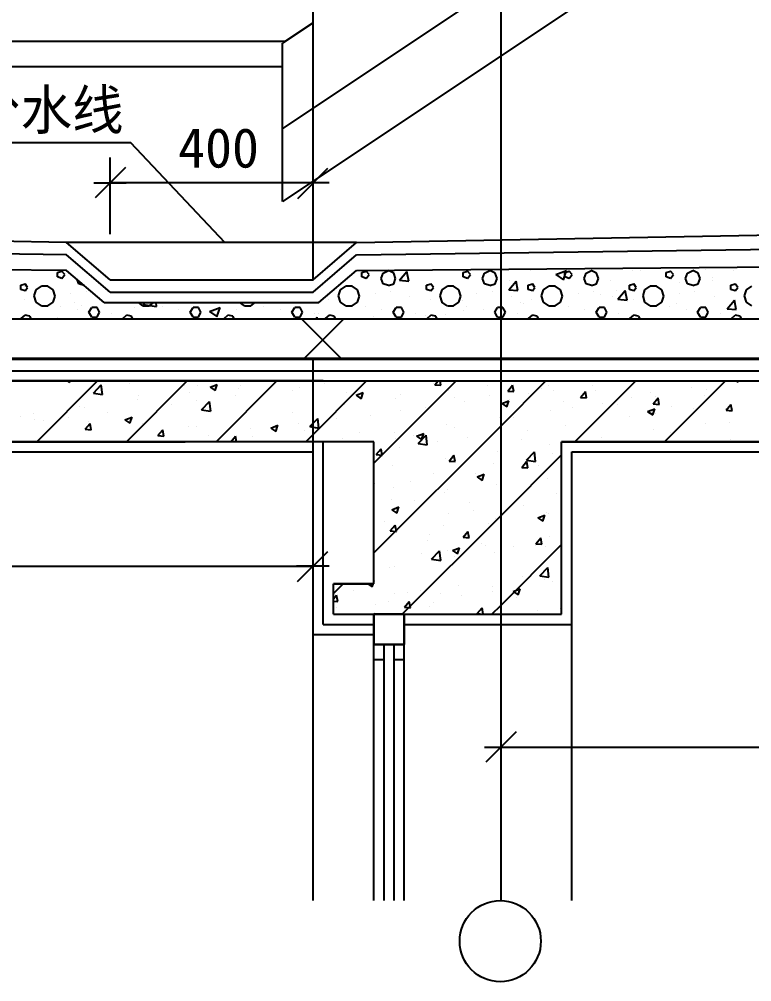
# Model space of a CAD drawing. Header units: metres. Extents: x 639 to 9791, y -512 to 5820.
# Drawn here: x 2097 to 3541, y 83 to 1980 of the extents above; entities that cross this region are included whole.
import ezdxf

# ---------------------------------------------------------------- set-up
doc = ezdxf.new("R2010")
doc.units = ezdxf.units.M
for name, color, linetype in [('PUB_DIM', 3, 'Continuous'), ('S_DOTE', 7, 'Continuous'), ('WQ', 7, 'Continuous')]:
    doc.layers.add(name, color=color, linetype=linetype)

# ---------------------------------------------------------------- blocks, each defined once
blk = doc.blocks.new('_DIMX')
blk.add_line((160.47, 0), (-160.47, 0))
at = {"color": 5}
blk.add_lwpolyline([(-151.28, -151.28), (146.11, 146.11)], dxfattribs=at)

msp = doc.modelspace()

# ---------------------------------------------------------------- hatches: boundary and pattern name
h = msp.add_hatch()
h.set_pattern_fill('ANSI38', scale=300)
h.paths.add_polyline_path([(3046, 1311.63), (3046, 1389.18), (1294.71, 1389.04), (1308.91, 1311.63)])
h = msp.add_hatch()
h.set_pattern_fill('ANSI38', scale=300)
h.paths.add_polyline_path([(3046, 1389.18), (3046, 1311.63), (3604.28, 1311.63), (3604.28, 1311.47), (4629.06, 1311.61), (4629.06, 1389.3)])
h = msp.add_hatch()
h.set_pattern_fill('ANSI38', scale=300)
h.paths.add_polyline_path([(2796.01, 1147.48), (2696.01, 1147.48), (2696.01, 787.48), (2795.9, 787.48), (2795.9, 807.48), (2716.01, 807.48), (2716.01, 867.48), (2796.01, 867.48)])

# ---------------------------------------------------------------- linework, layer by layer
for p, q in [((2316.84, 1736.95), (1989.93, 1736.95)), ((2190.03, 1540.27), (1365.22, 1554.97)), ((2275.8, 1466.81), (2190.03, 1540.27)), ((2676.01, 1466.81), (2761.78, 1540.27)), ((2761.78, 1540.27), (3604.28, 1555.54)), ((2190.03, 1515.78), (1361.44, 1527.15)), ((2761.78, 1515.78), (3604.28, 1527.53)), ((2275.8, 1442.32), (2190.03, 1515.78)), ((2676.01, 1442.32), (2761.78, 1515.78)), ((2761.78, 1485.17), (5546.01, 1508.91)), ((2190.03, 1485.17), (1366.65, 1492.08)), ((2104.77, 1485.74), (2104.77, 1485.74)), ((2172.2, 1480.93), (2180.77, 1483.79)), ((2172.2, 1472.36), (2172.2, 1480.93)), ((2186.46, 1477.14), (2180.75, 1483.8)), ((2264.12, 1421.71), (2190.03, 1485.17)), ((2687.68, 1421.71), (2761.78, 1485.17)), ((2772.2, 1480.93), (2780.77, 1483.79)), ((2772.2, 1472.36), (2772.2, 1480.93)), ((2786.46, 1477.14), (2780.75, 1483.8)), ((2814.12, 1479.98), (2824.59, 1484.75)), ((2834.96, 1479.97), (2824.48, 1484.74)), ((2846.73, 1465.9), (2861.19, 1483.14)), ((2864.67, 1464.32), (2861.2, 1483.13)), ((2904.77, 1485.74), (2904.77, 1485.74)), ((2972.2, 1480.93), (2980.77, 1483.79)), ((2972.2, 1472.36), (2972.2, 1480.93)), ((2986.46, 1477.14), (2980.75, 1483.8)), ((3014.12, 1479.98), (3024.59, 1484.75)), ((3034.96, 1479.97), (3024.48, 1484.74)), ((3104.77, 1485.74), (3104.77, 1485.74)), ((3154.82, 1476.84), (3175.83, 1484.9)), ((3169.75, 1466.76), (3175.83, 1484.89)), ((3172.2, 1480.93), (3180.77, 1483.79)), ((3172.2, 1472.36), (3172.2, 1480.93)), ((3186.46, 1477.14), (3180.75, 1483.8)), ((3214.12, 1479.98), (3224.59, 1484.75)), ((3234.96, 1479.97), (3224.48, 1484.74)), ((3304.77, 1485.74), (3304.77, 1485.74)), ((3320.51, 1485.31), (3320.51, 1485.31)), ((3372.2, 1480.93), (3380.77, 1483.79)), ((3372.2, 1472.36), (3372.2, 1480.93)), ((3386.46, 1477.14), (3380.75, 1483.8)), ((3414.12, 1479.98), (3424.59, 1484.75)), ((3434.96, 1479.97), (3424.48, 1484.74)), ((3449.75, 1486.06), (3449.75, 1486.06)), ((3504.77, 1485.74), (3504.77, 1485.74)), ((2180.76, 1469.49), (2172.19, 1472.35)), ((2180.77, 1469.5), (2186.48, 1477.12)), ((2214.06, 1459.03), (2211.12, 1467.11)), ((2275.8, 1466.81), (2676.01, 1466.81)), ((2780.76, 1469.49), (2772.19, 1472.35)), ((2780.77, 1469.5), (2786.48, 1477.12)), ((2784.47, 1475.29), (2784.47, 1475.29)), ((2814.06, 1459.03), (2810.25, 1469.51)), ((2810.29, 1469.49), (2814.1, 1479.97)), ((2838.82, 1469.51), (2835.01, 1479.98)), ((2835.05, 1459.01), (2838.86, 1469.49)), ((2846.73, 1465.9), (2864.66, 1464.33)), ((2862.77, 1465.74), (2862.77, 1465.74)), ((2980.76, 1469.49), (2972.19, 1472.35)), ((2980.77, 1469.5), (2986.48, 1477.12)), ((3014.06, 1459.03), (3010.25, 1469.51)), ((3010.29, 1469.49), (3014.1, 1479.96)), ((3038.82, 1469.51), (3035.01, 1479.98)), ((3035.05, 1459.01), (3038.86, 1469.49)), ((3061.91, 1447.08), (3076.37, 1464.31)), ((3062.77, 1465.74), (3062.77, 1465.74)), ((3079.85, 1445.49), (3076.38, 1464.3)), ((3154.82, 1476.84), (3169.74, 1466.77)), ((3180.76, 1469.49), (3172.19, 1472.35)), ((3180.77, 1469.5), (3186.48, 1477.12)), ((3214.05, 1459.03), (3210.25, 1469.51)), ((3210.29, 1469.49), (3214.1, 1479.96)), ((3238.82, 1469.51), (3235.01, 1479.98)), ((3235.05, 1459.01), (3238.86, 1469.49)), ((3262.77, 1465.74), (3262.77, 1465.74)), ((3380.76, 1469.49), (3372.19, 1472.35)), ((3380.77, 1469.5), (3386.48, 1477.12)), ((3414.05, 1459.03), (3410.25, 1469.51)), ((3410.29, 1469.49), (3414.1, 1479.96)), ((3438.82, 1469.51), (3435.01, 1479.98)), ((3435.05, 1459.01), (3438.86, 1469.49)), ((3462.77, 1465.74), (3462.77, 1465.74)), ((3463.6, 1471.02), (3463.6, 1471.02)), ((2108.38, 1444.73), (2099.81, 1447.59)), ((2099.82, 1456.17), (2108.39, 1459.03)), ((2099.82, 1447.6), (2099.82, 1456.17)), ((2108.2, 1454.09), (2108.2, 1454.09)), ((2113.13, 1451.4), (2108.37, 1459.02)), ((2108.39, 1444.74), (2113.15, 1451.4)), ((2126.48, 1435.21), (2130.29, 1446.64)), ((2130.29, 1446.64), (2140.77, 1454.26)), ((2153.15, 1454.26), (2140.77, 1454.26)), ((2163.52, 1446.7), (2153.04, 1454.32)), ((2167.42, 1434.27), (2163.61, 1446.65)), ((2224.56, 1455.21), (2214.09, 1459.02)), ((2224.58, 1455.22), (2224.88, 1455.33)), ((2228.77, 1442.74), (2228.77, 1442.74)), ((2275.8, 1442.32), (2676.01, 1442.32)), ((2726.48, 1435.21), (2730.29, 1446.64)), ((2730.29, 1446.64), (2740.77, 1454.26)), ((2753.15, 1454.26), (2740.77, 1454.26)), ((2763.52, 1446.7), (2753.04, 1454.32)), ((2767.41, 1434.27), (2763.6, 1446.65)), ((2824.56, 1455.21), (2814.09, 1459.02)), ((2824.58, 1455.22), (2835.06, 1459.03)), ((2828.77, 1442.74), (2828.77, 1442.74)), ((2908.38, 1444.73), (2899.81, 1447.59)), ((2899.82, 1456.17), (2908.39, 1459.03)), ((2899.82, 1447.6), (2899.82, 1456.17)), ((2913.13, 1451.4), (2908.37, 1459.02)), ((2908.39, 1444.74), (2913.15, 1451.4)), ((2926.48, 1435.21), (2930.29, 1446.64)), ((2930.29, 1446.64), (2940.76, 1454.26)), ((2953.15, 1454.26), (2940.77, 1454.26)), ((2963.52, 1446.7), (2953.04, 1454.32)), ((2967.41, 1434.27), (2963.6, 1446.65)), ((3024.56, 1455.21), (3014.09, 1459.02)), ((3024.58, 1455.22), (3035.06, 1459.03)), ((3028.77, 1442.74), (3028.77, 1442.74)), ((3061.91, 1447.08), (3079.84, 1445.51)), ((3108.38, 1444.73), (3099.81, 1447.59)), ((3099.82, 1456.17), (3108.39, 1459.03)), ((3099.82, 1447.6), (3099.82, 1456.17)), ((3113.13, 1451.4), (3108.37, 1459.02)), ((3108.39, 1444.74), (3113.15, 1451.4)), ((3126.48, 1435.21), (3130.29, 1446.64)), ((3130.29, 1446.64), (3140.76, 1454.26)), ((3153.15, 1454.26), (3140.77, 1454.26)), ((3145.55, 1455.28), (3145.55, 1455.28)), ((3163.52, 1446.7), (3153.04, 1454.32)), ((3167.41, 1434.27), (3163.6, 1446.65)), ((3224.56, 1455.21), (3214.09, 1459.02)), ((3224.58, 1455.22), (3235.06, 1459.03)), ((3228.77, 1442.74), (3228.77, 1442.74)), ((3274.88, 1446.18), (3274.88, 1446.18)), ((3277.09, 1428.25), (3291.55, 1445.49)), ((3295.03, 1426.67), (3291.56, 1445.47)), ((3308.38, 1444.73), (3299.81, 1447.59)), ((3299.82, 1456.17), (3308.39, 1459.03)), ((3299.82, 1447.6), (3299.82, 1456.17)), ((3313.13, 1451.4), (3308.37, 1459.02)), ((3308.39, 1444.74), (3313.15, 1451.4)), ((3326.48, 1435.21), (3330.29, 1446.64)), ((3330.29, 1446.64), (3340.76, 1454.26)), ((3353.15, 1454.26), (3340.77, 1454.26)), ((3349.98, 1456.07), (3349.98, 1456.07)), ((3363.52, 1446.7), (3353.04, 1454.32)), ((3367.41, 1434.27), (3363.6, 1446.65)), ((3398.02, 1460.74), (3398.02, 1460.74)), ((3424.56, 1455.21), (3414.09, 1459.02)), ((3424.58, 1455.22), (3435.06, 1459.03)), ((3428.77, 1442.74), (3428.77, 1442.74)), ((3508.38, 1444.73), (3499.81, 1447.59)), ((3499.82, 1456.17), (3508.39, 1459.03)), ((3499.82, 1447.6), (3499.82, 1456.17)), ((3513.13, 1451.4), (3508.37, 1459.01)), ((3508.38, 1444.74), (3513.15, 1451.4)), ((3526.48, 1435.21), (3530.29, 1446.64)), ((3530.29, 1446.64), (3540.76, 1454.26)), ((2106.77, 1428.74), (2106.77, 1428.74)), ((2130.27, 1422.84), (2126.46, 1435.22)), ((2163.62, 1422.83), (2167.43, 1434.26)), ((2198.77, 1439.74), (2198.77, 1439.74)), ((2706.77, 1428.74), (2706.77, 1428.74)), ((2730.27, 1422.84), (2726.46, 1435.22)), ((2763.62, 1422.83), (2767.43, 1434.26)), ((2798.77, 1439.74), (2798.77, 1439.74)), ((2866.77, 1434.74), (2866.77, 1434.74)), ((2906.77, 1428.74), (2906.77, 1428.74)), ((2930.27, 1422.84), (2926.46, 1435.22)), ((2963.62, 1422.83), (2967.43, 1434.26)), ((2970.6, 1425.25), (2970.6, 1425.25)), ((2998.77, 1439.74), (2998.77, 1439.74)), ((3066.77, 1434.74), (3066.77, 1434.74)), ((3106.77, 1428.74), (3106.77, 1428.74)), ((3130.27, 1422.84), (3126.46, 1435.22)), ((3163.62, 1422.83), (3167.43, 1434.26)), ((3198.77, 1439.74), (3198.77, 1439.74)), ((3242.2, 1438.25), (3242.2, 1438.25)), ((3266.77, 1434.74), (3266.77, 1434.74)), ((3277.09, 1428.25), (3295.02, 1426.68)), ((3306.77, 1428.74), (3306.77, 1428.74)), ((3330.27, 1422.84), (3326.46, 1435.22)), ((3363.62, 1422.83), (3367.43, 1434.26)), ((3398.77, 1439.74), (3398.77, 1439.74)), ((3466.77, 1434.74), (3466.77, 1434.74)), ((3492.26, 1409.43), (3506.73, 1426.66)), ((3510.21, 1407.84), (3506.74, 1426.65)), ((3506.77, 1428.74), (3506.77, 1428.74)), ((3530.27, 1422.84), (3526.46, 1435.22)), ((2140.66, 1415.27), (2130.19, 1422.89)), ((2140.77, 1415.22), (2153.15, 1415.22)), ((2153.15, 1415.21), (2163.62, 1422.83)), ((2178.77, 1413.74), (2178.77, 1413.74)), ((2205.78, 1421.23), (2205.78, 1421.23)), ((2211.77, 1408.74), (2211.77, 1408.74)), ((2219.24, 1415.13), (2219.24, 1415.13)), ((2234.1, 1402.83), (2239.81, 1412.35)), ((2250.29, 1412.36), (2239.81, 1412.36)), ((2255.05, 1402.84), (2250.29, 1412.36)), ((2264.12, 1421.71), (2687.68, 1421.71)), ((2323.09, 1412.47), (2323.09, 1412.47)), ((2340.66, 1415.27), (2331.81, 1421.71)), ((2340.77, 1415.22), (2353.15, 1415.22)), ((2340.89, 1418.27), (2344.19, 1421.71)), ((2340.89, 1418.27), (2367.57, 1414.13)), ((2353.15, 1415.21), (2362.08, 1421.71)), ((2365.93, 1414.46), (2365.93, 1414.46)), ((2367.58, 1414.12), (2366.7, 1421.71)), ((2378.77, 1413.74), (2378.77, 1413.74)), ((2411.77, 1408.74), (2411.77, 1408.74)), ((2434.1, 1402.83), (2439.81, 1412.35)), ((2450.29, 1412.36), (2439.81, 1412.36)), ((2455.05, 1402.84), (2450.29, 1412.36)), ((2471.61, 1404.11), (2492.62, 1412.17)), ((2486.55, 1394.03), (2492.63, 1412.16)), ((2526.08, 1407.7), (2526.08, 1407.7)), ((2540.66, 1415.27), (2531.81, 1421.71)), ((2540.77, 1415.22), (2553.15, 1415.22)), ((2553.15, 1415.21), (2562.08, 1421.71)), ((2578.77, 1413.74), (2578.77, 1413.74)), ((2611.77, 1408.74), (2611.77, 1408.74)), ((2634.1, 1402.83), (2639.81, 1412.35)), ((2650.29, 1412.36), (2639.81, 1412.36)), ((2655.05, 1402.84), (2650.29, 1412.36)), ((2740.66, 1415.27), (2730.19, 1422.89)), ((2740.77, 1415.22), (2753.15, 1415.22)), ((2753.15, 1415.21), (2763.62, 1422.83)), ((2778.77, 1413.74), (2778.77, 1413.74)), ((2811.77, 1408.74), (2811.77, 1408.74)), ((2834.1, 1402.83), (2839.81, 1412.35)), ((2850.29, 1412.36), (2839.81, 1412.36)), ((2855.05, 1402.84), (2850.29, 1412.36)), ((2940.66, 1415.27), (2930.18, 1422.89)), ((2940.77, 1415.22), (2953.15, 1415.22)), ((2953.15, 1415.21), (2963.62, 1422.83)), ((2971.79, 1406.28), (2971.79, 1406.28)), ((2978.77, 1413.74), (2978.77, 1413.74)), ((3011.77, 1408.74), (3011.77, 1408.74)), ((3034.1, 1402.83), (3039.81, 1412.35)), ((3046, 1412.36), (3039.81, 1412.36)), ((3050.29, 1412.36), (3046, 1412.36)), ((3055.05, 1402.84), (3050.29, 1412.36)), ((3085.41, 1421.24), (3085.41, 1421.24)), ((3090.67, 1419.04), (3090.67, 1419.04)), ((3140.66, 1415.27), (3130.18, 1422.89)), ((3140.77, 1415.22), (3153.15, 1415.22)), ((3153.14, 1415.21), (3163.62, 1422.83)), ((3178.77, 1413.74), (3178.77, 1413.74)), ((3211.77, 1408.74), (3211.77, 1408.74)), ((3234.1, 1402.83), (3239.81, 1412.35)), ((3250.29, 1412.36), (3239.81, 1412.36)), ((3255.05, 1402.84), (3250.29, 1412.36)), ((3340.66, 1415.27), (3330.18, 1422.89)), ((3340.77, 1415.22), (3353.15, 1415.22)), ((3353.14, 1415.21), (3363.62, 1422.83)), ((3378.77, 1413.74), (3378.77, 1413.74)), ((3392.39, 1419.44), (3392.39, 1419.44)), ((3411.77, 1408.74), (3411.77, 1408.74)), ((3434.1, 1402.83), (3439.81, 1412.35)), ((3450.29, 1412.36), (3439.81, 1412.36)), ((3455.05, 1402.84), (3450.29, 1412.36)), ((3492.26, 1409.43), (3510.2, 1407.86)), ((3540.66, 1415.27), (3530.18, 1422.89)), ((5546.01, 1389.38), (1291.04, 1389.04)), ((2100.75, 1390.44), (2108.37, 1397.1)), ((2100.77, 1389.11), (2100.77, 1390.45)), ((2117.84, 1395.22), (2108.32, 1397.12)), ((2120.96, 1389.11), (2117.91, 1395.22)), ((2171.56, 1393.27), (2171.56, 1393.27)), ((2239.79, 1393.32), (2234.07, 1402.84)), ((2239.81, 1393.31), (2250.29, 1393.31)), ((2250.29, 1393.31), (2255.05, 1402.83)), ((2278.77, 1399.74), (2278.77, 1399.74)), ((2300.75, 1390.44), (2308.37, 1397.1)), ((2300.77, 1389.12), (2300.77, 1390.45)), ((2317.84, 1395.22), (2308.32, 1397.12)), ((2320.95, 1389.12), (2317.91, 1395.22)), ((2439.79, 1393.32), (2434.07, 1402.84)), ((2439.81, 1393.31), (2450.29, 1393.31)), ((2450.29, 1393.31), (2455.05, 1402.83)), ((2471.61, 1404.11), (2486.54, 1394.04)), ((2478.77, 1399.74), (2478.77, 1399.74)), ((2500.75, 1390.43), (2508.36, 1397.1)), ((2500.77, 1389.14), (2500.77, 1390.45)), ((2517.84, 1395.22), (2508.32, 1397.12)), ((2520.95, 1389.14), (2517.91, 1395.22)), ((2639.79, 1393.32), (2634.07, 1402.84)), ((2639.81, 1393.31), (2650.29, 1393.31)), ((2650.29, 1393.31), (2655.05, 1402.83)), ((2678.77, 1399.74), (2678.77, 1399.74)), ((2680.77, 1389.15), (2684.43, 1392.97)), ((2684.88, 1389.15), (2684.44, 1392.95)), ((2686.22, 1400.93), (2686.22, 1400.93)), ((2700.74, 1390.43), (2708.36, 1397.1)), ((2700.77, 1389.15), (2700.77, 1390.45)), ((2717.84, 1395.22), (2708.32, 1397.12)), ((2720.94, 1389.15), (2717.91, 1395.22)), ((2795.64, 1395.22), (2795.64, 1395.22)), ((2839.79, 1393.32), (2834.07, 1402.84)), ((2839.81, 1393.31), (2850.29, 1393.31)), ((2846.37, 1394.16), (2846.37, 1394.16)), ((2850.29, 1393.31), (2855.05, 1402.83)), ((2878.77, 1399.74), (2878.77, 1399.74)), ((2896.69, 1396.39), (2896.69, 1396.39)), ((2900.74, 1390.43), (2908.36, 1397.1)), ((2900.77, 1389.17), (2900.77, 1390.45)), ((2917.84, 1395.22), (2908.32, 1397.12)), ((2920.93, 1389.17), (2917.91, 1395.22)), ((2936.64, 1397.92), (2936.64, 1397.92)), ((3039.78, 1393.32), (3034.07, 1402.84)), ((3039.81, 1393.31), (3046, 1393.31)), ((3046, 1393.31), (3050.29, 1393.31)), ((3050.29, 1393.31), (3055.05, 1402.83)), ((3078.77, 1399.74), (3078.77, 1399.74)), ((3100.74, 1390.43), (3108.36, 1397.1)), ((3100.77, 1389.18), (3100.77, 1390.45)), ((3117.84, 1395.22), (3108.32, 1397.12)), ((3120.92, 1389.19), (3117.91, 1395.22)), ((3217.44, 1389.41), (3217.44, 1389.41)), ((3239.78, 1393.32), (3234.07, 1402.84)), ((3239.81, 1393.31), (3250.29, 1393.31)), ((3250.29, 1393.31), (3255.05, 1402.83)), ((3278.77, 1399.74), (3278.77, 1399.74)), ((3300.74, 1390.43), (3308.36, 1397.1)), ((3300.77, 1389.2), (3300.77, 1390.45)), ((3317.84, 1395.22), (3308.32, 1397.12)), ((3320.92, 1389.2), (3317.91, 1395.22)), ((3439.78, 1393.32), (3434.07, 1402.84)), ((3439.81, 1393.31), (3450.29, 1393.31)), ((3450.29, 1393.31), (3455.05, 1402.83)), ((3478.77, 1399.74), (3478.77, 1399.74)), ((3500.74, 1390.43), (3508.36, 1397.09)), ((3500.77, 1389.22), (3500.77, 1390.45)), ((3517.84, 1395.22), (3508.32, 1397.12)), ((3520.91, 1389.22), (3517.91, 1395.22)), ((1308.91, 1311.63), (3604.28, 1311.63)), ((3604.28, 1311.63), (1308.91, 1311.63)), ((3604.28, 1309.38), (1309.32, 1309.38)), ((1313.34, 1287.48), (3604.28, 1287.48)), ((1317.01, 1267.48), (2696.01, 1267.48)), ((1317.01, 1267.48), (3604.28, 1267.48)), ((2696.01, 1267.48), (1317.01, 1267.48)), ((2131.29, 1147.48), (2251.29, 1267.48)), ((2191.15, 1267.48), (2195.78, 1264.36)), ((2195.8, 1264.35), (2196.85, 1267.48)), ((2208.27, 1266.7), (2208.27, 1266.7)), ((2242.95, 1243.47), (2258.53, 1259.71)), ((2260.76, 1240.71), (2258.55, 1259.7)), ((2308.07, 1147.48), (2428.07, 1267.48)), ((2315.04, 1262.19), (2315.04, 1262.19)), ((2421.8, 1257.68), (2421.8, 1257.68)), ((2448.43, 1257.8), (2448.43, 1257.8)), ((2473.26, 1255.05), (2487.26, 1260.42)), ((2473.26, 1255.05), (2483.21, 1248.34)), ((2483.22, 1248.33), (2487.28, 1260.42)), ((2484.85, 1147.48), (2604.85, 1267.48)), ((2528.57, 1253.17), (2528.57, 1253.17)), ((2533.28, 1257.61), (2533.28, 1257.61)), ((2648.98, 1255.03), (2648.98, 1255.03)), ((2661.62, 1147.48), (2781.62, 1267.48)), ((2696.01, 1267.48), (3604.28, 1267.48)), ((2699.05, 1261.62), (2699.05, 1261.62)), ((2796.01, 1105.09), (2958.4, 1267.48)), ((2806.69, 1266.5), (2806.69, 1266.5)), ((2913.46, 1261.99), (2913.46, 1261.99)), ((2916.25, 1259.89), (2922.62, 1267.48)), ((2916.25, 1259.89), (2928.2, 1258.84)), ((2928.22, 1258.84), (2926.62, 1267.48)), ((3020.22, 1257.48), (3020.22, 1257.48)), ((3045, 1261.99), (3045, 1261.99)), ((3045.99, 1178.3), (3135.18, 1267.48)), ((3059.7, 1247.34), (3069.34, 1258.83)), ((3071.67, 1246.29), (3069.36, 1258.82)), ((3126.98, 1252.97), (3126.98, 1252.97)), ((3139.99, 1258.59), (3139.99, 1258.59)), ((3191.95, 1147.48), (3311.95, 1267.48)), ((3226.43, 1259.1), (3226.43, 1259.1)), ((3368.73, 1147.48), (3488.73, 1267.48)), ((3421.19, 1254.72), (3421.19, 1254.72)), ((3509.54, 1267.48), (3513.53, 1264.79)), ((3513.55, 1264.79), (3514.45, 1267.48)), ((2242.95, 1243.47), (2260.74, 1240.71)), ((2331.79, 1237.78), (2331.79, 1237.78)), ((2432.26, 1244.8), (2432.26, 1244.8)), ((2522.67, 1238.4), (2522.67, 1238.4)), ((2635.33, 1248.66), (2635.33, 1248.66)), ((2742.1, 1244.14), (2742.1, 1244.14)), ((2760.68, 1239.03), (2774.69, 1244.41)), ((2760.68, 1239.03), (2770.63, 1232.32)), ((2770.65, 1232.32), (2774.7, 1244.4)), ((2848.86, 1239.63), (2848.86, 1239.63)), ((2942.31, 1247.9), (2942.31, 1247.9)), ((2955.63, 1235.12), (2955.63, 1235.12)), ((3023.36, 1238.57), (3023.36, 1238.57)), ((3059.7, 1247.34), (3071.65, 1246.29)), ((3100.62, 1242.54), (3100.62, 1242.54)), ((3150.68, 1249.13), (3150.68, 1249.13)), ((3203.15, 1234.79), (3212.79, 1246.28)), ((3203.15, 1234.79), (3215.1, 1233.74)), ((3215.12, 1233.74), (3212.81, 1246.27)), ((3233.75, 1248.45), (3233.75, 1248.45)), ((3304.55, 1234.7), (3304.55, 1234.7)), ((3340.51, 1243.94), (3340.51, 1243.94)), ((3346.6, 1222.24), (3356.24, 1233.73)), ((3350.16, 1237.29), (3350.16, 1237.29)), ((3358.57, 1221.19), (3356.26, 1233.72)), ((3447.28, 1239.43), (3447.28, 1239.43)), ((3451.18, 1250.09), (3451.18, 1250.09)), ((2215.15, 1217.76), (2215.15, 1217.76)), ((2225.7, 1215.73), (2225.7, 1215.73)), ((2329.57, 1230.72), (2329.57, 1230.72)), ((2396.86, 1221.84), (2396.86, 1221.84)), ((2446.92, 1228.43), (2446.92, 1228.43)), ((2456.4, 1210.37), (2471.98, 1226.6)), ((2474.21, 1207.6), (2472, 1226.6)), ((2737.42, 1220.11), (2737.42, 1220.11)), ((2838.44, 1232.91), (2838.44, 1232.91)), ((2898.56, 1215.93), (2898.56, 1215.93)), ((2906.72, 1218.55), (2906.72, 1218.55)), ((2974.31, 1225.91), (2974.31, 1225.91)), ((3048.11, 1223.01), (3062.11, 1228.39)), ((3048.11, 1223.01), (3058.06, 1216.3)), ((3058.07, 1216.3), (3062.13, 1228.39)), ((3062.39, 1230.61), (3062.39, 1230.61)), ((3169.15, 1226.1), (3169.15, 1226.1)), ((3187.92, 1214.68), (3187.92, 1214.68)), ((3247.47, 1223.21), (3247.47, 1223.21)), ((3275.92, 1221.59), (3275.92, 1221.59)), ((3346.6, 1222.24), (3358.56, 1221.19)), ((3382.68, 1217.08), (3382.68, 1217.08)), ((3490.05, 1209.69), (3499.7, 1221.18)), ((3502.03, 1208.64), (3499.71, 1221.17)), ((2098.51, 1197.74), (2098.51, 1197.74)), ((2124.68, 1202.92), (2124.68, 1202.92)), ((2270.55, 1205.21), (2270.55, 1205.21)), ((2305.21, 1190.54), (2319.22, 1195.92)), ((2315.18, 1183.83), (2319.23, 1195.91)), ((2456.4, 1210.37), (2474.19, 1207.61)), ((2634.73, 1206.02), (2634.73, 1206.02)), ((2790.08, 1198.53), (2790.08, 1198.53)), ((2848.49, 1209.34), (2848.49, 1209.34)), ((3143.59, 1208.21), (3143.59, 1208.21)), ((3300.13, 1196.85), (3300.13, 1196.85)), ((3335.53, 1207), (3349.54, 1212.37)), ((3335.53, 1207), (3345.48, 1200.28)), ((3345.5, 1200.28), (3349.56, 1212.37)), ((3350.19, 1203.44), (3350.19, 1203.44)), ((3425.94, 1213.41), (3425.94, 1213.41)), ((3489.45, 1212.57), (3489.45, 1212.57)), ((3490.05, 1209.69), (3502.01, 1208.64)), ((2126.31, 1191.9), (2126.31, 1191.9)), ((2144.73, 1188.65), (2144.73, 1188.65)), ((2194.8, 1195.24), (2194.8, 1195.24)), ((2226.74, 1172.2), (2236.38, 1183.69)), ((2233.08, 1187.39), (2233.08, 1187.39)), ((2238.71, 1171.15), (2236.4, 1183.69)), ((2305.21, 1190.54), (2315.16, 1183.83)), ((2339.84, 1182.88), (2339.84, 1182.88)), ((2429.83, 1178.22), (2429.83, 1178.22)), ((2446.61, 1178.37), (2446.61, 1178.37)), ((2530.85, 1191.03), (2530.85, 1191.03)), ((2592.64, 1174.52), (2606.64, 1179.9)), ((2602.6, 1167.81), (2606.66, 1179.9)), ((2646.44, 1182.74), (2646.44, 1182.74)), ((2669.85, 1177.26), (2685.43, 1193.5)), ((2669.85, 1177.26), (2687.64, 1174.5)), ((2673.44, 1178.51), (2673.44, 1178.51)), ((2687.66, 1174.5), (2685.45, 1193.49)), ((2722.18, 1192.71), (2722.18, 1192.71)), ((2796.01, 928.31), (3045.99, 1178.3)), ((2939.88, 1181.33), (2939.88, 1181.33)), ((3042.57, 1195.41), (3042.57, 1195.41)), ((3071.28, 1194.66), (3071.28, 1194.66)), ((3173.82, 1180.22), (3173.82, 1180.22)), ((3448.75, 1183.51), (3448.75, 1183.51)), ((3497.57, 1184.73), (3497.57, 1184.73)), ((2226.74, 1172.2), (2238.69, 1171.15)), ((2327.14, 1164.14), (2327.14, 1164.14)), ((2370.19, 1159.65), (2379.83, 1171.14)), ((2370.19, 1159.65), (2382.14, 1158.6)), ((2382.16, 1158.6), (2379.85, 1171.14)), ((2470.06, 1159.52), (2470.06, 1159.52)), ((2513.96, 1147.48), (2523.28, 1158.59)), ((2525.35, 1147.48), (2523.3, 1158.59)), ((2553.37, 1173.86), (2553.37, 1173.86)), ((2556.81, 1158.49), (2556.81, 1158.49)), ((2592.64, 1174.52), (2602.59, 1167.81)), ((2596.37, 1176.15), (2596.37, 1176.15)), ((2660.14, 1169.35), (2660.14, 1169.35)), ((2766.9, 1164.84), (2766.9, 1164.84)), ((2836.01, 1166.33), (2836.01, 1166.33)), ((2873.67, 1160.33), (2873.67, 1160.33)), ((2880.06, 1158.51), (2894.07, 1163.88)), ((2880.06, 1158.51), (2890.01, 1151.8)), ((2883.3, 1144.16), (2898.88, 1160.39)), ((2890.03, 1151.79), (2894.09, 1163.88)), ((2901.1, 1141.39), (2898.89, 1160.39)), ((2954.64, 1174.64), (2954.64, 1174.64)), ((3048, 1163.65), (3048, 1163.65)), ((3098.07, 1170.24), (3098.07, 1170.24)), ((3347.72, 1170.71), (3347.72, 1170.71)), ((3380.93, 1164.71), (3380.93, 1164.71)), ((2796.01, 1147.48), (1376.01, 1147.48)), ((2223.27, 1149.15), (2223.27, 1149.15)), ((2394.31, 1149.55), (2394.31, 1149.55)), ((2696.01, 787.48), (2696.01, 1147.48)), ((2734.98, 1153.53), (2734.98, 1153.53)), ((2796.01, 867.48), (2796.01, 1147.48)), ((2838, 1154.62), (2838, 1154.62)), ((2883.3, 1144.16), (2901.09, 1141.4)), ((2921.69, 1147.02), (2921.69, 1147.02)), ((2980.43, 1155.82), (2980.43, 1155.82)), ((3087.19, 1151.3), (3087.19, 1151.3)), ((3141.16, 1141.63), (3141.16, 1141.63)), ((3604.28, 1147.48), (3166.01, 1147.48)), ((3166.01, 807.48), (3166.01, 1147.48)), ((3180.49, 1147.48), (3181.49, 1147.86)), ((3181.38, 1147.48), (3181.51, 1147.86)), ((3245.04, 1156.63), (3245.04, 1156.63)), ((3499.64, 1151.16), (3499.64, 1151.16)), ((1336.01, 1127.48), (2676.01, 1127.48)), ((2800.54, 1122), (2810.19, 1133.49)), ((2800.54, 1122), (2812.5, 1120.95)), ((2812.52, 1120.95), (2810.2, 1133.49)), ((2845.95, 1137.05), (2845.95, 1137.05)), ((2944, 1109.45), (2953.64, 1120.94)), ((2955.97, 1108.4), (2953.66, 1120.94)), ((3040.14, 1128.83), (3040.14, 1128.83)), ((3045.99, 1001.52), (3166.01, 1121.54)), ((3096.75, 1111.06), (3112.33, 1127.29)), ((3114.55, 1108.29), (3112.34, 1127.28)), ((3147.66, 1124.67), (3147.66, 1124.67)), ((3186.01, 787.48), (3186.01, 1127.48)), ((3186.01, 1127.48), (3604.28, 1127.48)), ((2937.45, 1114.75), (2937.45, 1114.75)), ((2944, 1109.45), (2955.95, 1108.4)), ((3031.02, 1104.65), (3031.02, 1104.65)), ((3087.45, 1096.9), (3097.09, 1108.39)), ((3096.75, 1111.06), (3114.53, 1108.3)), ((3099.42, 1095.85), (3097.11, 1108.39)), ((3121.2, 1101.33), (3121.2, 1101.33)), ((2833.57, 1099.75), (2833.57, 1099.75)), ((2914.39, 1084.63), (2914.39, 1084.63)), ((2995.39, 1084.77), (2995.39, 1084.77)), ((2999.45, 1077.98), (3013.45, 1083.36)), ((3009.41, 1071.27), (3013.47, 1083.36)), ((3045.46, 1091.36), (3045.46, 1091.36)), ((3087.45, 1096.9), (3099.4, 1095.85)), ((2797.75, 1064.61), (2797.75, 1064.61)), ((2869.08, 1068.14), (2869.08, 1068.14)), ((2999.45, 1077.98), (3009.39, 1071.27)), ((3138.73, 1075.05), (3138.73, 1075.05)), ((2834.72, 1058.13), (2834.72, 1058.13)), ((2935.02, 1048.17), (2935.02, 1048.17)), ((2941.48, 1053.62), (2941.48, 1053.62)), ((3037.71, 1062.25), (3037.71, 1062.25)), ((3048.25, 1049.11), (3048.25, 1049.11)), ((3155.01, 1044.59), (3155.01, 1044.59)), ((2831.14, 1033.17), (2831.14, 1033.17)), ((2876.89, 1031.26), (2876.89, 1031.26)), ((2983.65, 1026.75), (2983.65, 1026.75)), ((2831.4, 1013.48), (2845.4, 1018.85)), ((2831.4, 1013.48), (2841.35, 1006.77)), ((2841.37, 1006.76), (2845.42, 1018.85)), ((2942.77, 1005.89), (2942.77, 1005.89)), ((2992.84, 1012.48), (2992.84, 1012.48)), ((3068.59, 1022.45), (3068.59, 1022.45)), ((3090.42, 1022.24), (3090.42, 1022.24)), ((3136.3, 1008.47), (3136.3, 1008.47)), ((2816.46, 989.26), (2816.46, 989.26)), ((2851.95, 807.48), (3045.99, 1001.52)), ((3035.27, 995.67), (3035.27, 995.67)), ((3118.83, 997.46), (3132.83, 1002.83)), ((3118.83, 997.46), (3128.78, 990.75)), ((3128.79, 990.75), (3132.85, 1002.83)), ((3139.4, 1005.34), (3139.4, 1005.34)), ((2828.29, 971.56), (2837.94, 983.05)), ((2828.29, 971.56), (2840.25, 970.51)), ((2840.27, 970.51), (2837.95, 983.05)), ((2932.59, 981.59), (2932.59, 981.59)), ((2971.75, 959.01), (2981.39, 970.5)), ((2983.72, 957.96), (2981.41, 970.5)), ((3022.77, 985.32), (3022.77, 985.32)), ((2828.71, 966.59), (2828.71, 966.59)), ((2901.69, 951.95), (2901.69, 951.95)), ((2906.13, 965.29), (2906.13, 965.29)), ((2971.75, 959.01), (2983.7, 957.96)), ((3115.2, 946.46), (3124.84, 957.95)), ((3127.17, 945.41), (3124.86, 957.95)), ((3142.29, 960.2), (3142.29, 960.2)), ((2909.81, 916.23), (2925.39, 932.47)), ((2927.62, 913.47), (2925.41, 932.46)), ((2940.23, 933.6), (2940.23, 933.6)), ((2950.78, 932.95), (2964.79, 938.33)), ((2950.78, 932.95), (2960.73, 926.24)), ((2960.75, 926.24), (2964.8, 938.33)), ((3008.46, 947.44), (3008.46, 947.44)), ((3015.97, 943.57), (3015.97, 943.57)), ((3045.99, 824.74), (3166.01, 944.76)), ((3070.69, 941.4), (3070.69, 941.4)), ((3115.2, 946.46), (3127.15, 945.41)), ((3115.22, 942.93), (3115.22, 942.93)), ((3133.86, 941.9), (3133.86, 941.9)), ((2890.16, 927.01), (2890.16, 927.01)), ((2909.81, 916.23), (2927.6, 913.47)), ((2930.15, 915.01), (2930.15, 915.01)), ((2954.05, 921.38), (2954.05, 921.38)), ((3032.84, 929.09), (3032.84, 929.09)), ((2826.28, 900.01), (2826.28, 900.01)), ((2837.41, 901.36), (2837.41, 901.36)), ((3123.26, 883.13), (3138.84, 899.36)), ((3141.07, 880.36), (3138.86, 899.36)), ((2796.01, 873.54), (2796.74, 873.82)), ((2796.01, 871.59), (2796.76, 873.82)), ((3089.67, 881.32), (3089.67, 881.32)), ((3123.26, 883.13), (3141.05, 880.37)), ((3131.43, 875.32), (3131.43, 875.32)), ((3139.74, 887.91), (3139.74, 887.91)), ((2716.01, 867.48), (2796.01, 867.48)), ((2794.92, 867.48), (2716.01, 867.48)), ((2716.01, 807.48), (2716.01, 867.48)), ((2716.01, 848.31), (2735.18, 867.48)), ((2755.98, 854.27), (2755.98, 854.27)), ((2784.17, 867.48), (2792.69, 861.74)), ((2792.7, 861.73), (2794.63, 867.48)), ((2887.61, 854.72), (2887.61, 854.72)), ((2963.36, 864.69), (2963.36, 864.69)), ((3030.41, 862.51), (3030.41, 862.51)), ((3070.16, 852.43), (3084.17, 857.8)), ((3080.13, 845.72), (3084.19, 857.8)), ((3147.07, 871.41), (3147.07, 871.41)), ((2716.01, 837.75), (2722.23, 845.16)), ((2724.56, 832.62), (2722.25, 845.16)), ((2837.55, 848.12), (2837.55, 848.12)), ((2862.75, 849.76), (2862.75, 849.76)), ((2927.72, 848.43), (2927.72, 848.43)), ((2969.51, 845.24), (2969.51, 845.24)), ((3030.43, 851.39), (3030.43, 851.39)), ((3070.16, 852.43), (3080.11, 845.72)), ((3076.27, 840.73), (3076.27, 840.73)), ((2716.01, 833.37), (2724.55, 832.63)), ((2722.82, 820.63), (2722.82, 820.63)), ((2798.15, 827.4), (2798.15, 827.4)), ((2823.85, 833.44), (2823.85, 833.44)), ((2856.04, 821.12), (2865.69, 832.61)), ((2856.04, 821.12), (2868, 820.08)), ((2868.02, 820.07), (2865.7, 832.61)), ((2904.92, 822.89), (2904.92, 822.89)), ((2913.8, 831.37), (2913.8, 831.37)), ((2999.5, 808.57), (3009.14, 820.06)), ((3011.47, 807.52), (3009.16, 820.06)), ((3011.68, 818.38), (3011.68, 818.38)), ((3028.73, 807.48), (3045.99, 824.74)), ((3162.87, 819), (3162.87, 819)), ((2716.01, 807.48), (3166.01, 807.48)), ((2716.01, 807.48), (3166.01, 807.48)), ((2795.9, 747.48), (2795.9, 807.48)), ((2855.9, 807.48), (2795.9, 807.48)), ((2795.9, 807.48), (2795.9, 747.48)), ((2797.16, 811.35), (2797.16, 811.35)), ((2855.9, 807.48), (2855.9, 747.48)), ((2855.9, 747.48), (2855.9, 807.48)), ((2999.5, 808.57), (3011.45, 807.53)), ((3087.13, 809.03), (3087.13, 809.03)), ((3118.44, 813.87), (3118.44, 813.87)), ((3129, 808.74), (3129, 808.74)), ((3152.56, 807.48), (3152.59, 807.51)), ((3152.61, 807.48), (3152.61, 807.51)), ((2676.01, 242.84), (2676.01, 787.48)), ((2696.01, 787.48), (2795.9, 787.48)), ((2855.9, 787.48), (3186.01, 787.48)), ((3186.01, 242.84), (3186.01, 787.48)), ((2676.01, 767.48), (2795.9, 767.48)), ((2795.9, 242.84), (2795.9, 747.48)), ((2855.9, 747.48), (2795.9, 747.48)), ((2795.9, 747.48), (2855.9, 747.48)), ((2815.9, 242.84), (2815.9, 747.48)), ((2835.9, 242.84), (2835.9, 747.48)), ((2855.9, 242.84), (2855.9, 747.48)), ((2815.9, 717.48), (2795.9, 717.48)), ((2855.9, 717.48), (2835.9, 717.48))]:
    msp.add_line(p, q)
for points in [[(6699.68, 4487.48), (2616.01, 1765.03)], [(6916.01, 4487.48), (2616.01, 1620.81)], [(2676.01, 1466.81), (2676.01, 2073.29)], [(2676.01, 1973.29), (2616.01, 1933.29)], [(1287.01, 1937.48), (2622.29, 1937.48)], [(2616.01, 1620.81), (2616.01, 1933.29)], [(1287.01, 1887.48), (2616.01, 1887.48)], [(2501.99, 1540.27), (2316.84, 1736.95)], [(2761.78, 1540.27), (2190.03, 1540.27)], [(2676.01, 787.48), (2676.01, 1127.48)]]:
    msp.add_lwpolyline(points)
msp.add_circle((3045.05, 162.85), 80)
at = {"layer": 'PUB_DIM'}
for p, q in [((2275.8, 1556.46), (2275.8, 1707.58)), ((2676.01, 1556.46), (2676.01, 1707.58)), ((2675.81, 1657.58), (2276, 1657.58)), ((2675.8, 1312.08), (2675.8, 851.91)), ((1175.75, 901.91), (2675.6, 901.91)), ((3046, 676.72), (3046, 495.19)), ((3046.2, 545.19), (5745.81, 545.19))]:
    msp.add_line(p, q, dxfattribs=at)
at = {"layer": 'S_DOTE'}
msp.add_line((3046.01, 3532.16), (3045.99, 242.84), dxfattribs=at)
at = {"layer": 'WQ'}
for p, q in [((1376.01, 1147.48), (2423.81, 1147.48)), ((3166.01, 1147.48), (3604.28, 1147.48))]:
    msp.add_line(p, q, dxfattribs=at)

# ---------------------------------------------------------------- block references
at = {"layer": 'PUB_DIM', "xscale": 0.2, "yscale": 0.2, "zscale": 0.2, "rotation": 180}
for p in [(2275.8, 1657.58), (3046, 545.19)]:
    msp.add_blockref('_DIMX', p, dxfattribs=at)
at = {"layer": 'PUB_DIM', "xscale": 0.2, "yscale": 0.2, "zscale": 0.2}
for p in [(2676.01, 1657.58), (2675.8, 901.91)]:
    msp.add_blockref('_DIMX', p, dxfattribs=at)

# ---------------------------------------------------------------- texts
for s, p in [('分水线', (1998.28, 1762.86)), ('400', (2410.18, 1687.93))]:
    msp.add_text(s, height=78).set_placement(p)

doc.saveas('drawing.dxf')
